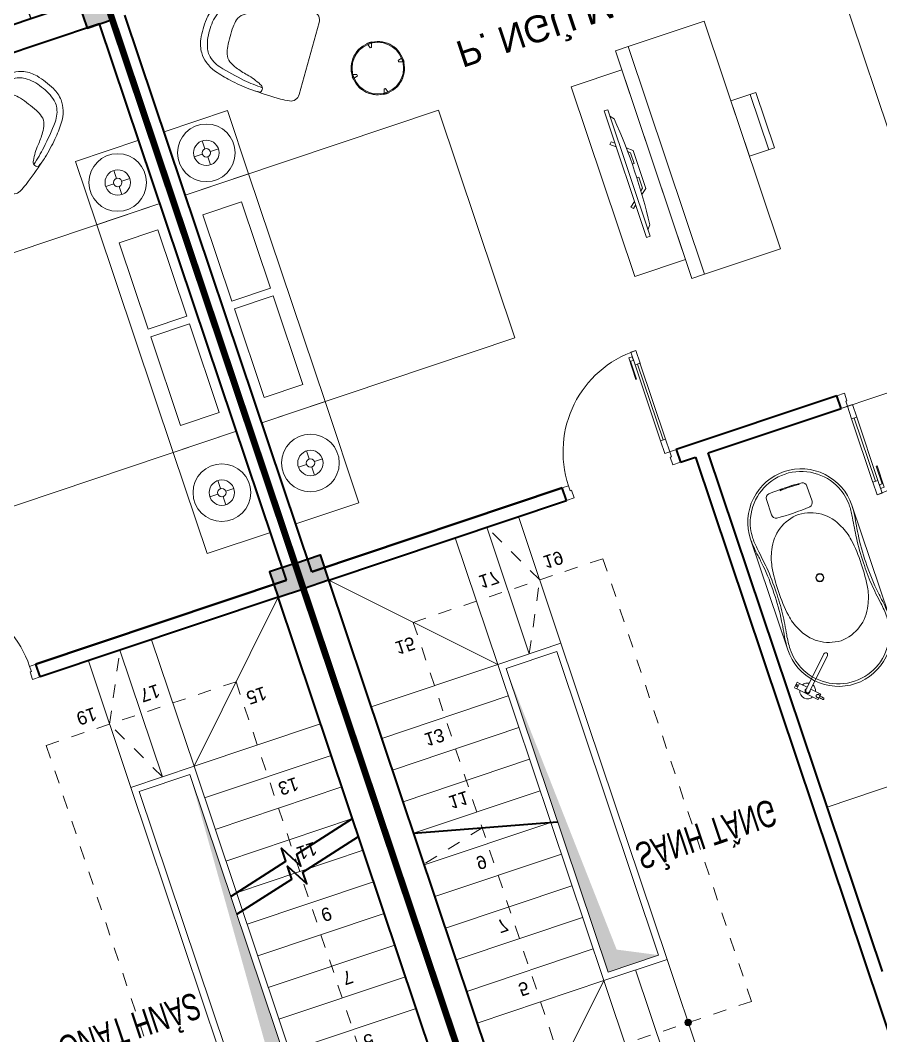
# Model space of a CAD drawing. Header units: metres. Extents: x 568332 to 569219, y 2065964 to 2066430.
# Drawn here: x 568577.92 to 568584.37, y 2066064.2 to 2066071.81 of the extents above; entities that cross this region are included whole.
import ezdxf

# ---------------------------------------------------------------- set-up
doc = ezdxf.new("R2010")
doc.units = ezdxf.units.M
for name, pattern in [('$AUDIT_BAD_LTYPE2', [0]), ('CENTER', [2, 1.25, -0.25, 0.25, -0.25]), ('HIDDEN', [0.375, 0.25, -0.125]), ('HIDDEN2', [0.1875, 0.125, -0.0625])]:
    doc.linetypes.add(name, pattern=pattern)
doc.layers.get('0').update_dxf_attribs({"linetype": 'CONTINUOUS'})
doc.layers.get('DEFPOINTS').update_dxf_attribs({"linetype": 'CONTINUOUS'})
for name, color, linetype, lineweight in [('-CONCRETE', 1, 'CONTINUOUS', 35), ('-DIM', 9, 'CONTINUOUS', 13), ('-DOOR', 137, 'CONTINUOUS', 9), ('-FURNITURE', 46, 'CONTINUOUS', 9), ('-HATCH', 8, 'CONTINUOUS', 5), ('-KH', 143, 'CONTINUOUS', 13), ('-LINE1', 7, 'CONTINUOUS', 18), ('-STEEL1', 1, 'CONTINUOUS', 35), ('-TEXT', 7, 'CONTINUOUS', 15), ('-WALL', 4, 'CONTINUOUS', 35), ('TEXT25', 2, 'CONTINUOUS', 13)]:
    doc.layers.add(name, color=color, linetype=linetype, lineweight=lineweight)
for name, color, linetype in [('-RANH GIOI LO DAT', 12, 'CONTINUOUS'), ('12. NET DIM', 252, 'CONTINUOUS'), ('13. NET HATCH', 252, 'CONTINUOUS'), ('ChiaLo', 128, 'CENTER')]:
    doc.layers.add(name, color=color, linetype=linetype)
doc.styles.add('SVN_AVO_thuong', font='')
doc.styles.add('T1', font='', dxfattribs={"height": 200})
doc.styles.get('SVN_AVO_thuong').set_extended_font_data('SVN-Avo')
doc.styles.get('T1').set_extended_font_data('VNgeometric Light')

# ---------------------------------------------------------------- blocks, each defined once
blk = doc.blocks.new('1800X2000')
at = {"layer": '-FURNITURE'}
blk.add_line((325497.3064970744, 17765.29446492715), (325497.3064973904, 19565.2944651944), dxfattribs=at)
for points in [[(323997.3057774993, 19565.2944651944), (325997.3064971831, 19565.2944651944), (325997.3064971831, 17765.29446484288), (323997.3057774993, 17765.29446484288)], [(325612.9490047574, 19390.79434491032), (325919.0064973457, 19390.79434491032), (325919.0064973457, 18691.29434485664), (325612.9490047574, 18691.29434485664)], [(325612.9490046239, 18629.79434491026), (325919.0064972151, 18629.79434491026), (325919.0064972151, 17946.79434485664), (325612.9490046239, 17946.79434485664)]]:
    blk.add_lwpolyline(points, close=True, dxfattribs=at)
blk = doc.blocks.new('XR.MB.LM123$0$tvi 1')
blk.add_lwpolyline([(28.54445810673496, -2.291926648467779e-10), (28.54445810673496, -999.9999999999964), (-7.275957614183426e-12, -1000), (0, 0)], close=True)
for points in [[(28.54445810680045, -50.31958968611434), (52.37372755713295, -80.86315460130209)], [(-24.09820395050338, -235.5599978379832), (-39.09879504836863, -251.7939635238108)], [(0, -284.7849796677438), (-39.09879504836863, -251.7939635238108)], [(0, -255.9952397129928), (-24.09820395050338, -235.5599978379832)], [(69.66229681991535, -315.0836646851385), (111.1934016081432, -350.2927865858655), (111.193401608034, -649.712917566063), (69.68611289083492, -684.9110379843005)], [(89.09002233762294, -445.7449799550195), (89.09002233762294, -359.9578938602899), (70.91298945683957, -344.6203678706661)], [(89.09002233762294, -445.7449799550195), (73.49991829216015, -445.7449799550232)], [(89.09002233768115, -554.2550200447404), (89.09002233773936, -640.0421061392371), (70.91298945678864, -655.3796321293303)], [(89.09002233768115, -554.2550200447404), (73.49991829216015, -554.2550200447404)], [(0, -715.2150203320198), (-39.09879504836863, -748.2060364759491)], [(-24.09820395050338, -764.4400021620095), (-39.09879504836863, -748.2060364759491)], [(0, -744.004760287), (-24.09820395050338, -764.4400021620095)], [(28.54445810674224, -949.680410313882), (52.37372755713295, -919.1368453984578)]]:
    blk.add_lwpolyline(points)
blk.add_arc((-4025.16618952866, -499.9999999999964), 4099.025185406737, 354.1310878512652, 5.868912148527433)
blk = doc.blocks.new('A$C7D524948')
at = {"layer": '-FURNITURE'}
for points in [[(-1.862645149230957e-09, 824.9500000011176, 0.02374928999430728), (-77.15000000130385, 820, 0.1110396266945436), (-175.0999999996275, 786.1500000022352, 0.08516816991690027), (-234.9500000011176, 733.25, 0.08855014736123698), (-281.5499999988824, 649.3499999996275, 0.02790636319614463), (-315.9500000011176, 525.5999999996275, 0.02834164487538841), (-340.4000000022352, 372.8000000007451, 0.04711987010175965), (-341.0999999996275, 283.4000000003725, 0.5135274654112972), (-284.5500000007451, 299.9500000011176, 0.05957759956988055), (-242.5500000026077, 413.6500000003725, -0.03446512451505389), (-213.1500000003725, 507.4499999992549, -0.05927668371543007), (-182.7500000009313, 564.2999999988824, -0.1661460996977688), (-133.4500000011176, 600.4000000003725, -0.0525641271264061), (-75.80000000074506, 611.9500000011176, -0.02855401869774651), (-1.862645149230957e-09, 614.6500000003725, -3.543335205159532)], [(-0.5500000007450581, 774.1500000003725, 0.1055837687742558), (-137.8000000007451, 751.3000000007451, 0.08397584501256396), (-176, 728.25, 0.1493020227225411), (-241.2000000011176, 626.1999999992549, 0.02490854660583826), (-289.25, 424.1500000003725, 0.02643887537121914), (-306.5679914960638, 278.4068524483591, -0.8863330528017872)], [(-0.5500000007450581, 774.1500000003725, -0.1055837687742558), (136.6999999992549, 751.3000000007451, -0.08397584501256396), (174.8999999985099, 728.2500000018626, -0.1493020227225411), (240.0999999986961, 626.1999999992549, -0.02490854660583826), (288.1499999975786, 424.1500000003725, -0.02643887537121914), (305.467991495505, 278.4068524483591, 0.8863330528017872)], [(-1.862645149230957e-09, 824.9500000011176, -0.02374928999430728), (77.14999999850988, 820.0000000018626, -0.1110396266945436), (175.0999999986961, 786.1500000003725, -0.08516816991690027), (234.9499999992549, 733.25, -0.08855014736123698), (281.5499999988824, 649.3499999996275, -0.02790636319614463), (315.9500000011176, 525.5999999996275, -0.02834164487538841), (340.3999999985099, 372.8000000007451, -0.04711987010175965), (341.0999999996275, 283.4000000022352, -0.5135274654112972), (284.5500000007451, 299.9499999992549, -0.05957759956988055), (242.5499999988824, 413.6499999985099, 0.03446512451505389), (213.1499999994412, 507.4500000011176, 0.05927668371543007), (182.75, 564.3000000007451, 0.1661460996977688), (133.4499999983236, 600.4000000003725, 0.0525641271264061), (75.79999999888241, 611.9499999992549, 0.02855401869774651), (-1.862645149230957e-09, 614.6500000003725, 3.543335205159532)], [(-342.8562581948936, 328.1164919566363, 0.02267140514630937), (-350.039135296829, 124.5, 0.01212164544072816), (-345.6391352973878, 57.0500000026077, 0.4055082152921144), (-279.3891352973878, 0), (0, 0)], [(342.8562581939623, 328.1164919547737, -0.02267140514630937), (350.0391352958977, 124.5, -0.01212164544072816), (345.6391352955252, 57.05000000074506, -0.4055082152921144), (279.3891352964565, 0), (0, 0)]]:
    blk.add_lwpolyline(points, format="xyb", dxfattribs=at)
blk = doc.blocks.new('A$C52EE6B0C')
for p, q in [((-17.20769670707523, 15.73427220259327), (17.21740616677562, 15.73427220259327)), ((-17.20769664159161, -15.76179078378482), (17.25286010079435, -15.76177874789573))]:
    blk.add_line(p, q)
for radius in [1.2047244094, 1.0625984252]:
    blk.add_circle((0.004854760598391294, -0.01375929062487558), radius)
for centre, radius, start, end in [((-17.24314525874797, -0.01207868778146803), 15.74633857169191, 90.00004679933201, 180.0060212317107), ((-17.25508472573711, 0.1019342582440004), 14.92367355756088, 89.89259614786677, 114.0143398310184), ((-18.18116453613038, -21.56814891623799), 37.31420158923805, 80.32537186998005, 88.55949406869577), ((-17.85723445771146, -16.41196067107376), 31.44385665188106, 80.95530103647799, 88.85173392611411), ((10.00461303815246, 158.7953360565007), 145.2428134353977, 261.321760178495, 262.6566174950622), ((-9.994903516751947, 158.7953360565007), 145.2428134353977, 277.3433825049378, 278.678239821505), ((18.19087405753089, -21.56814891623799), 37.31420158923805, 91.44050593130423, 99.67462813001998), ((17.49661970126908, -11.01489087357186), 26.04177352760918, 90.57161639594337, 98.52623542419117), ((17.38028173809289, 0.6458196171442978), 14.38048270410287, 65.5240217261104, 90.57161639594337), ((17.25285478011938, -0.01207868778146803), 15.74633857169191, 359.9939787682893, 89.999953200668), ((-17.21041953764507, 0.001682114729192108), 15.03342542002128, 114.0143397923319, 180.0588324882195), ((3.492732717044419, 116.0118507486186), 102.6900642221361, 260.8064278436171, 264.356453546728), ((-5.419667109847069, -2.205582012422383), 14.69270855791083, 98.51976196149644, 117.8512947361469), ((-0.8758374273893423, 77.0744670072454), 62.80248494290996, 262.9722866301048, 270.8034968767962), ((-0.2559751088847406, -36.67531980102649), 49.54707038386372, 89.69837733597764, 98.51976196149644), ((-0.4392543211579323, 89.40770245710155), 75.83928513553873, 265.3361413481834, 270.3355216603239), ((0.8855469487607479, 77.0744670072454), 62.80248494290996, 269.1965031232039, 277.0277133698951), ((0.5786736126174219, 84.46415005414747), 70.89675459107134, 269.5362586194438, 275.7509718273354), ((0.26568463028525, -36.67531980102649), 49.54707038386372, 81.48023803850357, 90.30162266402236), ((5.429376631247578, -2.205582012422383), 14.69270855791083, 62.14870526385309, 81.48023803850357), ((-18.4352474148327, 226.8786012548953), 214.5500408366301, 276.9922117853802, 278.5967700074263), ((17.03142645675689, -0.1205247127218172), 15.22249436628161, 0.4018525137937155, 65.5240217261104), ((-7.450100970658241, -0.4025184732163325), 12.18724008712164, 113.3669392692271, 178.1720206420629), ((7.459810492087854, -0.4025184732163325), 12.18724008712164, 1.827979357937088, 66.63306073077288), ((28.29923964393674, 2.770475775178056), 0.2863587186237817, 160.8078893687392, 185.677575747249), ((1.032724158198107, 0.0596931052277796), 27.11457574387047, 359.8447870516113, 5.677575747249001), ((28.14528837171383, 2.82406351249665), 0.1233475539422422, 123.474108831765, 160.8078893687392), ((28.11764562025201, 2.865868186636362), 0.07323016681635565, 85.79124561711077, 123.474108831765), ((28.11499697584077, 2.829875804425683), 0.1093198730242431, 39.09426345110634, 85.79124561711077), ((27.9923979784362, 2.718469867249951), 0.2748749163090767, 4.941295606222266, 41.00239497281166), ((1.841417531803017, 0.05082119413418695), 26.56153366930607, 359.8606935406443, 5.815426488843808), ((-17.24314525874797, -0.01544044824549928), 15.74633857169191, 179.9939787682893, 269.999953200668), ((-17.21041951692314, -0.02920073014684021), 15.03342545060523, 179.9411309193374, 245.9856601689816), ((-7.450100970658241, 0.3749993371893652), 12.18724008712164, 181.8279793579371, 246.6330607307729), ((7.459810492087854, 0.3749993371893652), 12.18724008712164, 293.3669392692271, 358.1720206420629), ((17.25285478011938, -0.01544044824549928), 15.74633857169191, 270.000046799332, 0.006021231710728335), ((17.0314264257031, 0.09300610912032425), 15.22249441194929, 294.4759783475301, 359.5981396082714), ((28.29923964393674, -2.797994911205024), 0.2863587186237817, 174.322424252751, 199.1921106312608), ((1.032724158198107, -0.08721224125474691), 27.11457574387047, 354.322424252751, 0.1552129483886985), ((28.14528837171383, -2.851582648523618), 0.1233475539422422, 199.1921106312608, 236.525891168235), ((28.11764562025201, -2.89338732266333), 0.07323016681635565, 236.525891168235, 274.2087543828892), ((28.11499697584077, -2.85739494045265), 0.1093198730242431, 274.2087543828892, 320.9057365488936), ((27.9923979784362, -2.745989003276918), 0.2748749163090767, 318.9976050271883, 355.0587043937777), ((1.841417531803017, -0.07834033016115427), 26.56153366930607, 354.1845735111562, 0.1393064593556944), ((-5.419667109847069, 2.178062876395416), 14.69270855791083, 242.1487052638531, 261.4802380385036), ((5.429376631247578, 2.178062876395416), 14.69270855791083, 278.5197619614964, 297.8512947361469), ((-17.25508472573711, -0.1294528978760354), 14.92367355756088, 245.9856601689816, 270.1074038521332), ((-17.85723445771146, 16.38444203144172), 31.44385665188106, 271.1482660738859, 279.044698963522), ((3.492732717044419, -116.0393693881924), 102.6900642221361, 95.64354645327202, 99.19357215638293), ((10.00461303815246, -158.8228551925276), 145.2428134353977, 97.3433825049378, 98.67823982150497), ((-0.8758374273893423, -77.10198614327237), 62.80248494290996, 89.19650312320385, 97.02771336989514), ((-0.2559751088847406, 36.64780066499952), 49.54707038386372, 261.4802380385036, 270.3016226640223), ((-0.4392543211579323, -89.43522109673359), 75.83928513553873, 89.66447833967614, 94.66385865181664), ((0.26568463028525, 36.64780066499952), 49.54707038386372, 269.6983773359776, 278.5197619614964), ((0.5786736126174219, -84.4916686937795), 70.89675459107134, 84.24902817266455, 90.4637413805562), ((0.8855469487607479, -77.10198614327237), 62.80248494290996, 82.97228663010486, 90.80349687679617), ((-18.4352474148327, -226.9061198945274), 214.5500408366301, 81.40322999257371, 83.00778821461982), ((-9.994903516751947, -158.8228551925276), 145.2428134353977, 81.32176017849503, 82.65661749506219), ((17.49661970126908, 10.98737223393982), 26.04177352760918, 261.4737645758088, 269.4283836040566), ((17.38028173809289, -0.6733382567763329), 14.38048270410287, 269.4283836040566, 294.4759782738896), ((-18.18116453613038, 21.54062978021102), 37.31420158923805, 271.4405059313042, 279.6746281300199), ((18.19087405753089, 21.54062978021102), 37.31420158923805, 260.32537186998, 268.5594940686958)]:
    blk.add_arc(centre, radius, start, end)
at = {"layer": 'DEFPOINTS'}
for tag, p in [('MODELNUMBER', (0, 0)), ('TRADENAME', (0, -0.001666666648816317)), ('PRODUCT', (0, -0.003333333355840296)), ('MATERIAL', (0, -0.005000000004656613))]:
    blk.add_attdef(tag, p, '', height=0.001, dxfattribs=at)
blk = doc.blocks.new('A$C4D835AF5')
at = {"layer": '-FURNITURE', "ltscale": 8}
for p, q in [((-3.937007874133997, 0.3346456687140744), (-3.937007874133997, 0.8661417323164642)), ((-3.856363968050573, 0.3149606298829895), (-3.917322834720835, 0.3149606298829895)), ((3.14960629917914, 0.905511811026372), (-3.897637795307674, 0.905511811026372)), ((-3.549881889834069, 0.4615121080132667), (-3.549881889834069, 0.4918150943994988)), ((-3.339881889871322, 0.4918150943994988), (-3.339881889871322, 0.4615121080132667)), ((-0.5905511811724864, 0), (-0.5905511811724864, -12.08661417319672)), ((0.5905511810560711, 0), (0.5905511810560711, -12.08661417319672)), ((3.14960629917914, -0.9055118109972682), (3.14960629917914, 0.905511811026372)), ((3.169291338417679, 0.8956692913197912), (3.14960629917914, 0.8956692913197912)), ((3.169291338417679, -0.8956692912906874), (3.169291338417679, 0.8956692913197912)), ((3.188976377830841, 0.905511811026372), (3.976377952611074, 0.905511811026372)), ((3.996062992024235, -0.8858222072885837), (3.996062992024235, 0.8858183881966397)), ((-3.937007874133997, -0.8661417323164642), (-3.937007874133997, -0.3346456698782276)), ((-3.859123134170659, -0.3149606298829895), (-3.917322834720835, -0.3149606298829895)), ((-0.5905511811724864, -0.9055118109972682), (-3.897637795307674, -0.9055118109972682)), ((-3.702086295757908, -0.4482994973659515), (-3.703305563307367, -0.4183928251150064)), ((-3.626116961007938, -0.4552132484968752), (-3.624325704469811, -0.4472871391335502)), ((-3.592593900160864, -0.4693618138844613), (-3.593808271281887, -0.4553162374941166)), ((-3.516390349017456, -0.4728221969853621), (-3.515662283170968, -0.4687519224826247)), ((-3.483023508393671, -0.4913916403020266), (-3.485677747870795, -0.4713251190551091)), ((-3.406740271369927, -0.4913916403020266), (-3.404085924616084, -0.4713243082514964)), ((-3.373373430629726, -0.4728221969853621), (-3.374101741297636, -0.4687505542242434)), ((-3.297169879544526, -0.4693618138844613), (-3.295955249399412, -0.4553132418950554)), ((-3.263646818697453, -0.4552132484968752), (-3.265438825008459, -0.4472838216461241)), ((-3.187677483947482, -0.4482994973659515), (-3.186458005278837, -0.4183876432944089)), ((3.14960629917914, -0.9055118109972682), (0.5905511810560711, -0.9055118109972682)), ((3.169291338417679, -0.8956692912906874), (3.14960629917914, -0.8956692912906874)), ((3.188976377830841, -0.9055118109972682), (3.976377952611074, -0.9055118109972682))]:
    blk.add_line(p, q, dxfattribs=at)
for radius in [0.3110236219999999, 0.264425112]:
    blk.add_circle((3.582677165279165, 0), radius, dxfattribs=at)
for centre, radius, start, end in [((-5.172746209602337, -0.009833991935011), 0.2398274364867001, 175.3988683949836, 267.683684738816), ((-5.162281866127159, 0.001097322150599211), 0.2496571373087167, 92.26055198415715, 178.0931381794738), ((-5.411562051915098, -2528.914153773454), 2529.164725280366, 89.9660810117202, 89.99457585702427), ((-3.897637795307674, 0.8661417323164642), 0.03937007869999999, 90, 180), ((-3.917322834720835, 0.334645669296151), 0.0196850394, 180, 270), ((-3.444696608930826, -0.1800324727082625), 0.6800319107999998, 90.0155575041171, 98.89806549202986), ((-3.445067178807221, -0.1800325420044828), 0.6800319804999999, 81.10193476241767, 89.98433540355451), ((-5.820766091346741e-11, 0), 2.3622047244, 22.54031043733562, 157.4596895626644), ((-5.820766091346741e-11, 0), 0.7874015747999998, 318.5903779145428, 221.4096220854572), ((-5.820766091346741e-11, 0), 0.5905511810999999, 0, 180), ((3.188976377830841, 0.8858267717296258), 0.0196850394, 90, 180), ((3.976377952611074, 0.8858267717296258), 0.0196850394, 0, 90), ((-4.563514047302306, 275.4393603570643), 275.6895205756396, 269.8713704548476, 270.134413801293), ((-3.917322834720835, -0.334645669296151), 0.0196850394, 90, 180), ((-3.897637795307674, -0.8661417323164642), 0.03937007869999999, 180, 270), ((-3.69050836347742, -0.4472920451080427), 0.01162168131717254, 184.9730588167124, 258.0340652050838), ((-3.646140178490896, -0.2514027326542418), 0.2124717066311285, 257.2815863172942, 272.5837431166033), ((-3.637047897733282, -0.4523756541602779), 0.01129324217511807, 272.4656825237923, 345.4476281752974), ((-3.581550852512009, -0.4681202150823083), 0.01111262650185997, 186.4149760746678, 247.4426638316044), ((-3.544597993255593, -0.2922010583861265), 0.190689105969796, 257.5175194414243, 274.7853332085882), ((-3.528885980602354, -0.4692233995883726), 0.01300354377461912, 270.8627506118385, 343.9333648868276), ((-3.471052158158273, -0.4887641616223846), 0.01225629918881619, 192.3790292665462, 260.142289403178), ((-3.445049900154117, -0.295684714539675), 0.2070703525339242, 262.2005895473907, 277.9341143868692), ((-3.417906698421575, -0.4895470514893532), 0.01131775609399448, 277.3077516790804, 350.6199838641652), ((-3.361692738719285, -0.4698820120247547), 0.01204505090893129, 194.128595859641, 259.0416995531207), ((-3.342932183295488, -0.2742454641556833), 0.2085271705549764, 264.2062775251951, 279.0284077801071), ((-3.310024282021914, -0.4671465401770547), 0.01304389132053663, 269.1875638990808, 350.2219325995679), ((-3.252893783501349, -0.4524938771792222), 0.01109156189044463, 194.1921654394817, 261.8514003855582), ((-3.243402015476022, -0.2392133744724561), 0.2245328352159587, 267.1755962354845, 281.6727780298017), ((-3.20032295252895, -0.4465554517519195), 0.01276517026006314, 280.6032237323427, 352.1473828500294), ((-5.820766091346741e-11, 0), 2.3622047244, 202.5403104373356, 255.4906014981622), ((-5.820766091346741e-11, 0), 2.3622047244, 284.5092583305358, 337.4596895626644), ((3.188976377830841, -0.8858267716132104), 0.0196850394, 180, 270), ((3.976377952611074, -0.8858267716132104), 0.0196850394, 270, 0), ((-5.820766091346741e-11, -12.08661417319672), 0.5905511810999999, 180, 0)]:
    blk.add_arc(centre, radius, start, end, dxfattribs=at)
blk.add_ellipse((-3.444881830888335, -0.001299991592532024), major_axis=(0.5549964930499999, 1.979270000163069e-05), ratio=0.8491940411667758, dxfattribs=at)
for tag, p in [('TRADENAME', (-0.004336408572271466, 0.006709126027999446)), ('MODELNUMBER', (-0.004336408572271466, 0.008375792705919594)), ('PRODUCT', (-0.004336408572271466, 0.005042459379183128)), ('MATERIAL', (-0.004336408572271466, 0.003375792701262981))]:
    blk.add_attdef(tag, p, '', height=0.0009999999999999998, dxfattribs=at)
blk = doc.blocks.new('tbl1')
at = {"layer": '-FURNITURE'}
for points in [[(-19.7318235830171, 199.0618887953169), (-20.00000000081491, 202.1778609547764), (19.99999999918509, 202.1778609547764), (19.73182358138729, 199.0618887953169), (-8.149072527885437e-10, 200.1778609545727)], [(-202.1778609555913, -20), (-202.1778609555913, 20), (-199.0618887961609, 19.7318235822022), (-200.1778609553294, 9.313225746154785e-10), (-199.0618887961609, -19.73182358033955)], [(202.1778609539615, -20), (199.0618887945311, -19.73182358033955), (200.1778609537287, 9.313225746154785e-10), (200.2090254699579, 19.83055200098897), (202.1778609539615, 20)], [(19.99999999918509, -202.1778609547764), (-20.00000000081491, -202.1778609547764), (-19.7318235830171, -199.061888795346), (-8.149072527885437e-10, -200.1778609546018), (19.73182358138729, -199.061888795346)]]:
    blk.add_hatch(color=256, dxfattribs=at).paths.add_polyline_path(points, flags=0)
at = {"layer": '-FURNITURE', "flags": 128}
for points in [[(-19.7318235830171, 199.061888795346), (-20.00000000081491, 202.1778609547764), (-8.149072527885437e-10, 202.1778609547764), (19.99999999918509, 202.1778609547764), (19.73182358138729, 199.061888795346)], [(-202.1778609555913, 0), (-202.1778609555913, 20), (-199.0618887961609, 19.7318235822022)], [(202.1778609539615, 0), (202.1778609539615, 20), (199.0618887945311, 19.7318235822022)], [(-19.7318235830171, -199.061888795346), (-20.00000000081491, -202.1778609547764), (-8.149072527885437e-10, -202.1778609547764), (19.99999999918509, -202.1778609547764), (19.73182358138729, -199.061888795346)]]:
    blk.add_lwpolyline(points, dxfattribs=at)
for points in [[(14.99999999918509, 193), (-15.00000000081491, 193), (-5.000000000814907, 163), (-8.149072527885437e-10, 163), (4.999999999185093, 163)], [(-193.0000000008149, -15), (-193.0000000008149, 15), (-163.0000000008149, 5), (-163.0000000008149, 0), (-163.0000000008149, -5)], [(192.9999999991851, -15), (192.9999999991851, 15), (162.9999999991851, 5), (162.9999999991851, 0), (162.9999999991851, -5)], [(14.99999999918509, -193), (-15.00000000081491, -193), (-5.000000000814907, -163), (-8.149072527885437e-10, -163), (4.999999999185093, -163)]]:
    blk.add_lwpolyline(points, close=True, dxfattribs=at)
at = {"layer": '-FURNITURE'}
for radius in [200.0000000000002, 193.0000000000002]:
    blk.add_circle((-8.149072527885437e-10, 0), radius, dxfattribs=at)
for radius, start, end in [(199.9999999999999, 90, 270), (199.9999999999998, 270, 90)]:
    blk.add_arc((0, 0), radius, start, end, dxfattribs=at)
blk = doc.blocks.new('12PLMP12')
at = {"color": 0, "linetype": 'ByBlock'}
for p, q in [((0, 1.25), (0, 3.75)), ((-1.25, 0), (-3.75, 0)), ((1.25, 0), (3.75, 0)), ((0, -1.25), (0, -3.75))]:
    blk.add_line(p, q, dxfattribs=at)
for radius in [8.5, 3.75, 1.25]:
    blk.add_circle((0, 0), radius, dxfattribs=at)
blk = doc.blocks.new('X-5M-G-MB PHONGNGU$0$A$C25DB0C3F')
at = {"elevation": -1.640194e-10}
for points in [[(197.042397281708, 437.8598038521595), (197.0369402521756, -4.041241481900215e-06), (2.670008689165115e-05, 0.002451622160151601), (0.005483729648403823, 437.8622595155612)], [(0.005483729648403823, 437.8622595155612), (197.0369402521756, 437.8622595153283), (197.0369402521756, -4.041241481900215e-06), (0.005483729648403823, -4.041226929984987e-06)]]:
    blk.add_lwpolyline(points, close=True, dxfattribs=at)
at = {"elevation": -1.640194e-10, "flags": 128}
blk.add_lwpolyline([(43.79146451898851, 437.8617138124537), (43.78600748942699, 0.001905919052660465)], dxfattribs=at)
blk = doc.blocks.new('*U149')
at = {"linetype": '$AUDIT_BAD_LTYPE2'}
for p, q in [((70, 100), (70, 699.9999999999982)), ((90, 699.9999999999982), (90, 100))]:
    blk.add_line(p, q, dxfattribs=at)
for points in [[(50, 699.9999999999982), (90, 699.9999999999982), (90, 799.9999999999982), (50, 799.9999999999982), (50, 699.9999999999982)], [(50, 702.9059272893337), (50, 100)], [(50, 100), (90, 100), (90, 0), (50, 0), (50, 100)]]:
    blk.add_lwpolyline(points)
for points in [[(118.2698876160139, 594.5156181119073), (118.2698876160139, 764.1349438079906), (90, 764.1349438079906), (90, 735.8650561920058), (112.6159100928053, 735.8650561920058), (112.6159100928053, 594.5156181119073)], [(0, 0), (50, 0), (50, -40), (60, -40), (60, -99.99999999999272), (0, -99.99999999999272)], [(899.9999999999982, 1.3252863207713e-28), (849.9999999999982, 1.3252863207713e-28), (849.9999999999982, -40.00000000000001), (839.9999999999982, -40.00000000000001), (839.9999999999982, -99.99999999999272), (899.9999999999982, -99.99999999999272)]]:
    blk.add_lwpolyline(points, close=True)
at = {"linetype": '$AUDIT_BAD_LTYPE2', "ltscale": 0.3}
blk.add_arc((50, 0), 799.9999999999982, 0, 90, dxfattribs=at)
blk = doc.blocks.new('*U148')
at = {"linetype": '$AUDIT_BAD_LTYPE2'}
for p, q in [((70, 100), (69.99999999999999, 600.0000000000018)), ((89.99999999999999, 600.0000000000018), (90, 100))]:
    blk.add_line(p, q, dxfattribs=at)
for points in [[(49.99999999999999, 600.0000000000018), (89.99999999999999, 600.0000000000018), (89.99999999999999, 700.0000000000018), (49.99999999999999, 700.0000000000018), (49.99999999999999, 600.0000000000018)], [(49.99999999999999, 602.9059272893373), (50, 100)], [(50, 100), (90, 100), (90, 0), (50, 0), (50, 100)]]:
    blk.add_lwpolyline(points)
for points in [[(118.2698876160139, 494.515618111911), (118.2698876160139, 664.1349438079942), (89.99999999999999, 664.1349438079942), (89.99999999999999, 635.8650561920094), (112.6159100928053, 635.8650561920094), (112.6159100928053, 494.515618111911)], [(0, 0), (50, 0), (50, -40), (60, -40), (60, -99.99998804123416), (0, -99.99998804123416)], [(800.0000000000018, 7.105427357600876e-15), (750.0000000000018, 7.105427357600876e-15), (750.0000000000018, -40), (740.0000000000018, -40), (740.0000000000018, -99.99998804123415), (800.0000000000018, -99.99998804123415)]]:
    blk.add_lwpolyline(points, close=True)
at = {"linetype": '$AUDIT_BAD_LTYPE2', "ltscale": 0.3}
blk.add_arc((50, 0), 700.0000000000018, 0, 90, dxfattribs=at)
blk = doc.blocks.new('A$C5C575821')
at = {"layer": '-CONCRETE'}
h = blk.add_hatch(color=256, dxfattribs=at)
h.dxf.hatch_style = 1
h.paths.add_polyline_path([(-0.00237559899687767, 200.0000000000146), (-0.00237559899687767, 1.455191522836685e-11), (199.9976244010031, 1.455191522836685e-11), (199.9976244010031, 200.0000000000146)])
blk.add_lwpolyline([(-0.00237559899687767, 1.455191522836685e-11), (199.9976244010031, 1.455191522836685e-11), (199.9976244010031, 200.0000000000146), (-0.00237559899687767, 200.0000000000146)], close=True, dxfattribs=at)
blk = doc.blocks.new('TRUC M8')
at = {"layer": '-WALL'}
blk.add_blockref('A$C5C575821', (-200.0152901572874, 4299.925274499605), dxfattribs=at)
blk = doc.blocks.new('M8-T3')
at = {"layer": '-HATCH', "true_color": 0x8c8896}
h = blk.add_hatch(color=252, dxfattribs=at)
h.dxf.hatch_style = 1
edge = h.paths.add_edge_path()
edge.add_arc((202317.5809216974, -225863.3346762471), 24.62566289535607, 0, 360)
h = blk.add_hatch(color=252, dxfattribs=at)
h.dxf.hatch_style = 1
h.paths.add_polyline_path([(202267.5809216974, -226412.6298122298), (201867.8654389463, -226412.6298122298), (201867.8654389463, -228812.6298122297), (201982.9107823777, -226551.5409656035)])
at = {"layer": '-DOOR'}
blk.add_lwpolyline([(204867.6681369878, -229862.629826891), (205667.6681369755, -229862.629813255)], dxfattribs=at)
at = {"layer": '-FURNITURE'}
blk.add_line((203817.7513399126, -227062.504299301), (205117.751422371, -227062.5042994054), dxfattribs=at)
at = {"layer": '-FURNITURE', "ltscale": 5}
for p, q in [((204120.0048860244, -229270.4361424596), (204119.9379947938, -229392.7593436559)), ((204440.0107218351, -229271.1909951215), (204439.9445724718, -229392.0044909922))]:
    blk.add_line(p, q, dxfattribs=at)
at = {"layer": '-FURNITURE'}
for points in [[(205867.9770610277, -234362.3158400101), (205868.0338212261, -229962.6225898848), (206418.0344141824, -229962.6225899901), (206417.977653984, -234362.3158401153)], [(200717.8883133156, -230341.1997302783), (200717.8883130657, -231141.1997299714), (201217.8883130657, -231141.1997300591), (201217.8883133156, -230341.1997303661)], [(204217.8353258686, -231141.199730201), (204117.8353254839, -231141.199730201), (204117.8353254839, -232941.1997305492), (204217.8353258686, -232941.1997305492)], [(204217.8353254839, -232941.1997305689), (204817.8359188249, -232941.1997305689), (204817.8359188249, -231141.199730201), (204217.8353254839, -231141.199730201)], [(203717.8347324238, -232790.8940635973), (203717.834732932, -231291.1696769519), (204117.8353258884, -231291.1696770221), (204117.8353253801, -232790.8940636674)], [(200717.8883133156, -233441.2128219563), (200717.8883130657, -232941.1997310246), (201217.8883130657, -232941.1997309368), (201217.8883133156, -233441.2128218685)]]:
    blk.add_lwpolyline(points, close=True, dxfattribs=at)
at = {"layer": '-FURNITURE', "ltscale": 5}
for centre, radius, start, end in [((204154.179575064, -229270.1504819525), 34.19417278572232, 97.79750243452509, 180.4786434530279), ((204274.9984577342, -230914.752295267), 1683.161974464355, 85.38531070387563, 94.27462811874071), ((204405.7992722902, -229270.9276750471), 34.19417278572232, 359.5587913525152, 82.23993241595119), ((204154.1469751846, -229393.0786076264), 34.19417278572232, 179.4650466892752, 262.1461876841188), ((204274.5591302409, -227748.4318366685), 1683.174451148718, 265.7381508553732, 274.6274353079787), ((204405.7674692541, -229392.2342051492), 34.19417278572232, 277.7037576792696, 0.3848987822795344)]:
    blk.add_arc(centre, radius, start, end, dxfattribs=at)
at = {"layer": '-KH', "linetype": 'HIDDEN2', "ltscale": 5}
blk.add_line((201317.8654389463, -227737.0063869325), (200817.8855608352, -227617.229755998), dxfattribs=at)
blk.add_lwpolyline([(202817.5809216974, -229362.0100555445), (201317.8654389463, -229362.0100555445), (201317.8654389463, -225862.0100555447), (202817.5809216974, -225862.0100555447)], close=True, dxfattribs=at)
blk.add_lwpolyline([(202067.7231803217, -228862.0100555445), (202317.5809216974, -229362.0100555444), (202067.7231803217, -229862.0100555444)], dxfattribs=at)
at = {"layer": '-KH'}
blk.add_circle((202317.5809216974, -225863.3346762471), 24.62566289535607, dxfattribs=at)
at = {"layer": '-LINE1'}
for p, q in [((201817.8654389463, -226362.0100555447), (200817.8855608357, -225362.0100555447)), ((201817.8654389463, -225362.0100555447), (201817.8654389463, -226362.0100555447)), ((202067.7231803217, -226362.0100555447), (202067.7231803217, -225362.0100555447)), ((202067.7231803217, -225362.0100555447), (202067.7231803217, -226362.0100555447)), ((202317.5809216974, -226362.0100555447), (202317.5809216974, -225362.0100555447)), ((202317.5809216974, -225362.0100555447), (202317.5809216972, -226362.0100555446)), ((201817.8654389463, -229862.0100555445), (201817.8654389463, -228862.0100555445)), ((202067.7231803217, -228862.0100555445), (202067.7231803217, -229862.0100555445)), ((202067.7231803217, -229862.0100555445), (202067.7231803217, -228862.0100555445)), ((202317.5809216974, -228862.0100555445), (202317.5809216974, -229862.0100555445)), ((202317.5809216974, -229862.0100555445), (202317.5809216972, -228862.0100555445))]:
    blk.add_line(p, q, dxfattribs=at)
at = {"layer": '-LINE1', "lineweight": 18}
for p, q in [((201817.8654389463, -226362.0100555447), (200817.8360891894, -226362.0100555447)), ((201817.8654389461, -226612.0100555446), (200817.8360891892, -226612.0100555446)), ((201817.8654389465, -226862.0100555446), (200817.8360891896, -226862.0100555446)), ((201817.8654389465, -227112.0100555446), (200817.8360891896, -227112.0100555446)), ((201817.8654389465, -227362.0100555446), (200817.8360891896, -227362.0100555446)), ((201817.8654389465, -227612.0100555446), (200817.8360891896, -227612.0100555446)), ((201817.8654389465, -227862.0100555446), (200817.8360891896, -227862.0100555446)), ((201817.8654389458, -228112.0100555446), (200817.8360891889, -228112.0100555446)), ((201817.8654389463, -228362.0100555446), (200817.8360891894, -228362.0100555446)), ((201817.8654389458, -228612.0100555446), (200817.8360891889, -228612.0100555446)), ((201817.8654389463, -228862.0100555445), (200817.8360891894, -228862.0100555445)), ((201817.8654389463, -228862.0100555445), (200817.885560829, -229862.0100555444))]:
    blk.add_line(p, q, dxfattribs=at)
at = {"layer": '-LINE1'}
for points in [[(202317.5809216974, -228862.0100555445), (201817.8654389463, -228862.0100555445), (201817.8654389463, -226362.0100555447), (202317.5809216974, -226362.0100555447)], [(202267.5809216974, -228812.0100555445), (201867.8654389463, -228812.0100555445), (201867.8654389463, -226412.0100555447), (202267.5809216974, -226412.0100555447)]]:
    blk.add_lwpolyline(points, close=True, dxfattribs=at)
at = {"layer": '-RANH GIOI LO DAT', "linetype": 'HIDDEN', "ltscale": 10, "const_width": 50}
blk.add_lwpolyline([(200617.8553581983, -217562.2781857406), (206617.8316112524, -217562.2781857406), (206617.8806360078, -237562.2547997318), (200617.9043829538, -237562.2547997318)], close=True, dxfattribs=at)
at = {"layer": '-WALL'}
for p, q in [((203717.7362154622, -229862.6298123575), (203717.7362154741, -223262.0100555451)), ((200617.9620874792, -234562.5686273628), (200617.962087495, -225362.0100555451)), ((200817.8855608357, -225362.0100555447), (200817.885560829, -229862.6298120701)), ((203817.6624055516, -225762.0100241266), (203817.6651112118, -229862.6298131041)), ((200817.8360891896, -227862.0100555446), (201867.8654389456, -227599.5104224056)), ((200817.885560829, -229862.6298120701), (202697.7296978857, -229862.6298123449)), ((202697.7296978857, -229862.6298123449), (202697.7296979032, -229962.629813052)), ((203597.7296978778, -229962.6298137817), (203597.7296978952, -229862.629813052)), ((203597.7296978952, -229862.629813052), (203717.7362154622, -229862.6298123575)), ((203817.6651112118, -229862.6298131041), (204867.6681369878, -229862.6298131208)), ((204867.6681369878, -229862.6298131208), (204867.6681369704, -229962.6298090928)), ((200717.8855608355, -229962.6298123377), (202697.7196935681, -229962.6298123406)), ((202697.7296979032, -229962.629813052), (200717.8855608287, -229962.6298120554)), ((200717.8855608287, -229962.6298120554), (200717.8855608206, -234362.5686273628)), ((204867.6681369704, -229962.6298090928), (203597.7296978778, -229962.6298137817))]:
    blk.add_line(p, q, dxfattribs=at)
at = {"layer": '-DIM', "xscale": -1, "rotation": 359.9999999899488}
blk.add_blockref('1800X2000', (526715.1948067078, -250706.4942523545), dxfattribs=at)
at = {"layer": '-DOOR'}
blk.add_blockref('*U148', (204867.6681369704, -229862.629826891), dxfattribs=at)
at = {"layer": '-DOOR', "rotation": 180}
blk.add_blockref('*U149', (203597.7296978887, -229962.6298137957), dxfattribs=at)
at = {"layer": '-FURNITURE', "ltscale": 8}
ref = blk.add_blockref('A$C4D835AF5', (203956.494592794, -227934.2942697873), dxfattribs=dict(at, xscale=-25.08682081009749, yscale=25.08682081009749, zscale=25.08682081009749, rotation=45))
ref.add_attrib('MODELNUMBER', 'K-T97328-4', (203956.4051988448, -227934.0510282061), dxfattribs={"layer": 'DEFPOINTS', "height": 0.02508682081009749, "rotation": 224.9999999436282})
ref.add_attrib('TRADENAME', 'PURIST', (203956.4347639519, -227934.0805933151), dxfattribs={"layer": 'DEFPOINTS', "height": 0.02508682081009749, "rotation": 224.9999999436282})
ref.add_attrib('PRODUCT', 'BATH FILLER', (203956.4643290404, -227934.1101584017), dxfattribs={"layer": 'DEFPOINTS', "height": 0.02508682081009749, "rotation": 224.9999999436282})
ref.add_attrib('MATERIAL', 'PREMIUM MATERIALS', (203956.4938941475, -227934.1397235087), dxfattribs={"layer": 'DEFPOINTS', "height": 0.02508682081009749, "rotation": 224.9999999436282})
at = {"layer": '-FURNITURE', "xscale": 25.39829667096628, "yscale": 25.39829667096628, "zscale": 25.39829667096628, "rotation": 270}
blk.add_blockref('A$C52EE6B0C', (204313.5404895623, -228710.3577558493), dxfattribs=at).add_auto_attribs({'MODELNUMBER': 'K-1800', 'TRADENAME': 'ABRAZO', 'PRODUCT': 'BATH', 'MATERIAL': 'LITHOCAST'})
at = {"layer": '-FURNITURE', "extrusion": (0, 0, -1), "xscale": 25.40000000037255, "yscale": 25.40000000037255, "zscale": -25.40000000037254, "rotation": 270}
blk.add_blockref('12PLMP12', (-200967.8883133156, -230739.2385251264), dxfattribs=at)
at = {"layer": '-FURNITURE', "extrusion": (0, 0, -1), "rotation": 179.9963102775916}
blk.add_blockref('XR.MB.LM123$0$tvi 1', (-203893.3171460927, -232541.0418819949), dxfattribs=at)
at = {"layer": '-FURNITURE', "xscale": -1, "rotation": 359.9992859249025}
blk.add_blockref('X-5M-G-MB PHONGNGU$0$A$C25DB0C3F', (205014.8701303289, -232309.9719994719), dxfattribs=at)
at = {"layer": '-FURNITURE', "xscale": 25.40000000083849, "yscale": 25.40000000083849, "zscale": 25.40000000083849, "rotation": 90.00000002731056}
blk.add_blockref('12PLMP12', (200967.8883139228, -233191.2062764242), dxfattribs=at)
at = {"layer": '-FURNITURE', "rotation": 124.1219197484613}
blk.add_blockref('A$C7D524948', (201922.6789327103, -233616.6961115809), dxfattribs=at)
at = {"layer": '-STEEL1'}
blk.add_blockref('TRUC M8', (200817.6763485933, -234362.6405327925), dxfattribs=at)
at = {"layer": '-WALL'}
blk.add_blockref('tbl1', (202388.0999437426, -233384.2028880868), dxfattribs=at)
at = {"layer": '-TEXT', "style": 'T1'}
for s, p in [('5', (201193.2191211772, -226543.7936435411)), ('7', (201193.2191211772, -227043.7936435411)), ('9', (201193.2191211772, -227543.7936435411)), ('11', (201143.3964885187, -228040.4754198323)), ('13', (201120.1622629114, -228543.7936435411)), ('15', (201130.9621619089, -229264.7504430956)), ('17', (201882.8857633322, -229535.5781289088)), ('19', (202387.2918866656, -229522.294948198))]:
    blk.add_text(s, height=100, rotation=359.9999999899487, dxfattribs=at).set_placement(p)
at = {"layer": 'TEXT25', "style": 'SVN_AVO_thuong', "width": 0.7}
blk.add_text('SẢNH TẦNG', height=200, rotation=359.9999999899488, dxfattribs=at).set_placement((202349.7668664374, -227257.0888792598))
at = {"layer": 'TEXT25', "style": 'SVN_AVO_thuong'}
blk.add_text('P. NGỦ MASTER', height=200, rotation=359.9999999899488, dxfattribs=at).set_placement((202989.4076744865, -233383.2192668068))
blk = doc.blocks.new('TRUC M4')
at = {"layer": '-WALL'}
for p in [(-199.9977685408085, 4299.809166678519), (-199.9976244010031, -200.0000000000146)]:
    blk.add_blockref('A$C5C575821', p, dxfattribs=at)
blk = doc.blocks.new('M4-T3.1')
at = {"layer": '-HATCH', "true_color": 0x8c8896}
h = blk.add_hatch(color=252, dxfattribs=at)
h.dxf.hatch_style = 1
h.paths.add_polyline_path([(462602.2063509022, 39690.83286192331), (462202.4908681511, 39690.83286192331), (462202.4908681511, 37290.83286192342), (462317.5362115825, 39551.92170854953)])
at = {"layer": '13. NET HATCH'}
h = blk.add_hatch(dxfattribs=at)
h.set_pattern_fill('MAIGO-12', color=256, scale=300, angle=90)
h.set_pattern_definition([(90, (223084.3182210145, 90.00000000004366), (-150, 75.00000000000001), [120, -30, 120, -30]), (180, (223069.3182210145, 75.00000000004366), (-150, -74.99999999999997), [135, -165]), (135, (223084.3182210145, 60.00000000004366), (-150.0000000028537, 75.00000000142688), [21.213203436, -403.0508652]), (225, (223084.3182210145, 90.00000000004366), (-150.0000000028537, -75.00000000142684), [21.213203436, -403.0508652])])
h.paths.add_polyline_path([(460952.587516684, 31540.89404679024), (464052.5298121412, 31541.33215577567), (464052.5298121412, 30041.33215577567)])
at = {"layer": '-FURNITURE'}
for points in [[(461052.5137425204, 35762.26294387474), (461052.5137422705, 34962.26294418173), (461552.5137422705, 34962.26294409395), (461552.5137425204, 35762.26294378696)], [(461052.5137425204, 32662.24985219682), (461052.5137422705, 33162.26294312852), (461552.5137422705, 33162.26294321618), (461552.5137425204, 32662.2498522846)]]:
    blk.add_lwpolyline(points, close=True, dxfattribs=at)
at = {"layer": '-KH', "linetype": 'HIDDEN2', "ltscale": 5}
blk.add_lwpolyline([(463152.2063509022, 36741.45261860864), (461652.4908681511, 36741.45261860864), (461652.4908681511, 40241.45261860841), (463152.2063509022, 40241.45261860841)], close=True, dxfattribs=at)
blk.add_lwpolyline([(462402.3486095265, 37241.45261860864), (462652.2063509022, 36741.45261860864), (462402.3486095265, 36241.45261860864)], dxfattribs=at)
at = {"layer": '-LINE1', "lineweight": 18}
for p, q in [((462152.4908681508, 39491.45261860853), (461152.4615183939, 39491.45261860853)), ((462152.4908681513, 39241.45261860853), (461152.4615183944, 39241.45261860853)), ((462152.4908681513, 38991.45261860853), (461152.4615183944, 38991.45261860853)), ((462152.4908681513, 38741.45261860853), (461152.4615183944, 38741.45261860853)), ((462152.4908681513, 38491.45261860853), (461152.4615183944, 38491.45261860853)), ((462152.4908681513, 38241.45261860853), (461152.4615183944, 38241.45261860853)), ((462152.4908681506, 37991.45261860853), (461152.4615183937, 37991.45261860853)), ((462152.4908681511, 37741.45261860853), (461152.4615183942, 37741.45261860853)), ((462152.4908681506, 37491.45261860853), (461152.4615183937, 37491.45261860853)), ((462152.4908681511, 37241.45261860864), (461152.4615183942, 37241.45261860864)), ((462152.4908681511, 37241.45261860864), (461152.5109900337, 36241.45261860864))]:
    blk.add_line(p, q, dxfattribs=at)
at = {"layer": '-LINE1'}
for p, q in [((462152.4908681511, 36241.45261860864), (462152.4908681511, 37241.45261860864)), ((462402.3486095265, 37241.45261860864), (462402.3486095265, 36241.45261860864)), ((462402.3486095265, 36241.45261860864), (462402.3486095265, 37241.45261860864)), ((462652.2063509022, 37241.45261860864), (462652.2063509022, 36241.45261860864)), ((462652.2063509022, 36241.45261860864), (462652.206350902, 37241.45261860853))]:
    blk.add_line(p, q, dxfattribs=at)
for points in [[(462652.2063509022, 37241.45261860864), (462152.4908681511, 37241.45261860864), (462152.4908681511, 39741.45261860841), (462652.2063509022, 39741.45261860841)], [(462602.2063509022, 37291.45261860864), (462202.4908681511, 37291.45261860864), (462202.4908681511, 39691.45261860841), (462602.2063509022, 39691.45261860841)], [(464052.5298121412, 30041.33215577567), (460952.5229944111, 30041.33215577567), (460952.5229944111, 31540.89404679024), (464052.5298121412, 31540.89404679024)]]:
    blk.add_lwpolyline(points, close=True, dxfattribs=at)
blk.add_lwpolyline([(460952.587516684, 31540.89404679024), (464052.5298121412, 31541.33215577567), (464052.5298121412, 30041.33215577567), (460952.587516684, 31540.89404679024)], dxfattribs=at)
at = {"layer": '-RANH GIOI LO DAT', "linetype": 'HIDDEN', "ltscale": 10, "const_width": 50}
blk.add_lwpolyline([(460952.4807874031, 48541.1844884125), (466952.4570404572, 48541.18448841239), (466952.5060652128, 28541.20787442131), (460952.5298121587, 28541.20787442131)], close=True, dxfattribs=at)
at = {"layer": '-WALL'}
for p, q in [((460952.587516684, 31540.89404679024), (460952.5875166998, 40741.45261860806)), ((461152.5109900405, 40741.45261860841), (461152.5109900337, 36240.83286208303)), ((461152.5109900337, 36240.83286208303), (463032.3551270905, 36240.83286180817)), ((463032.3551270905, 36240.83286180817), (463032.3551271079, 36140.83286110107)), ((461052.5109900403, 36140.83286181539), (463032.3451227729, 36140.83286181248)), ((463032.3551271079, 36140.83286110107), (461052.5109900335, 36140.8328620977)), ((461052.5109900335, 36140.8328620977), (461052.5109900254, 31740.89404679024)), ((461052.5109900254, 31740.89404679024), (461952.5875166842, 31740.89404679024)), ((460952.587516684, 31540.89404679024), (461952.5875166842, 31540.89404679024))]:
    blk.add_line(p, q, dxfattribs=at)
for points in [[(462202.5403397923, 38395.86423547535), (461726.2039040128, 38276.7836215174), (461726.2039040128, 38175.51791828933), (461632.8529535417, 38347.17296851023), (461632.8529535417, 38253.4465688365), (461152.5109900363, 38133.36460233647)], [(462202.5403397923, 38253.95225174741), (461726.2039040128, 38134.87163778946), (461726.2039040128, 38033.60593456139), (461632.8529535417, 38205.26098478229), (461632.8529535417, 38111.53458510856), (461152.5109900363, 37991.45261860853)]]:
    blk.add_lwpolyline(points, dxfattribs=at)
at = {"layer": 'DEFPOINTS', "linetype": 'HIDDEN', "ltscale": 5}
blk.add_lwpolyline([(463752.5298121412, 30341.33215577567), (460952.529812141, 30341.33215577567), (460952.529812141, 31541.33215577567), (463752.5298121412, 31541.33215577567)], close=True, dxfattribs=at)
at = {"layer": '-DIM', "xscale": -1, "rotation": 359.9999999899488}
blk.add_blockref('1800X2000', (787049.8202359122, 15396.96842179859), dxfattribs=at)
at = {"layer": '-DOOR', "rotation": 180}
blk.add_blockref('*U149', (463932.3551270935, 36140.8328603574), dxfattribs=at)
at = {"layer": '-FURNITURE', "extrusion": (0, 0, -1), "xscale": 25.40000000037255, "yscale": 25.40000000037255, "zscale": -25.40000000037254, "rotation": 270}
blk.add_blockref('12PLMP12', (-461302.5137425204, 35364.22414902672), dxfattribs=at)
at = {"layer": '-FURNITURE', "xscale": 25.40000000083849, "yscale": 25.40000000083849, "zscale": 25.40000000083849, "rotation": 90.00000002731056}
blk.add_blockref('12PLMP12', (461302.5137431276, 32912.25639772885), dxfattribs=at)
at = {"layer": '-FURNITURE', "rotation": 124.1219197484613}
blk.add_blockref('A$C7D524948', (462257.3043619151, 32486.76656257214), dxfattribs=at)
at = {"layer": '-STEEL1'}
blk.add_blockref('TRUC M4', (461152.233683695, 31741.05064070264), dxfattribs=at)
at = {"layer": '-TEXT', "style": 'T1'}
for s, p in [('5', (461527.844550382, 39559.66903061203)), ('7', (461527.844550382, 39059.66903061203)), ('9', (461527.844550382, 38559.66903061203)), ('11', (461478.0219177235, 38062.9872543208)), ('13', (461454.7876921162, 37559.66903061203)), ('15', (461465.5875911136, 36838.71223105751)), ('17', (462217.511192537, 36567.8845452442)), ('19', (462721.9173158704, 36581.16772595518))]:
    blk.add_text(s, height=100, rotation=359.9999999899487, dxfattribs=at).set_placement(p)
at = {"layer": 'TEXT25', "style": 'SVN_AVO_thuong', "width": 0.7}
blk.add_text('SẢNH TẦNG', height=200, rotation=359.9999999899488, dxfattribs=at).set_placement((462684.3922956422, 38846.37379489331))

msp = doc.modelspace()

# ---------------------------------------------------------------- linework, layer by layer
at = {"layer": 'ChiaLo', "ltscale": 5}
msp.add_lwpolyline([(568577.5906102582, 2066074.846074082), (568583.9537486426, 2066055.88531276)], dxfattribs=at)

# ---------------------------------------------------------------- next in the draw order: block references
at = {"layer": '-WALL', "color": 2, "true_color": 0xf1eb1f, "xscale": -0.001, "yscale": 0.001, "zscale": 0.001, "rotation": 198.5516401779939}
msp.add_blockref('M8-T3', (568462.9800184357, 2065785.799729566), dxfattribs=at)

# ---------------------------------------------------------------- next in the draw order: block references
at = {"layer": '12. NET DIM', "color": 2, "true_color": 0xf1eb1f, "xscale": 0.0009999999999999998, "yscale": 0.0009999999999999998, "zscale": 0.0009999999999999998, "rotation": 198.5512188517892}
msp.add_blockref('M4-T3.1', (569005.5113403392, 2066248.557693329), dxfattribs=at)

doc.saveas('drawing.dxf')
